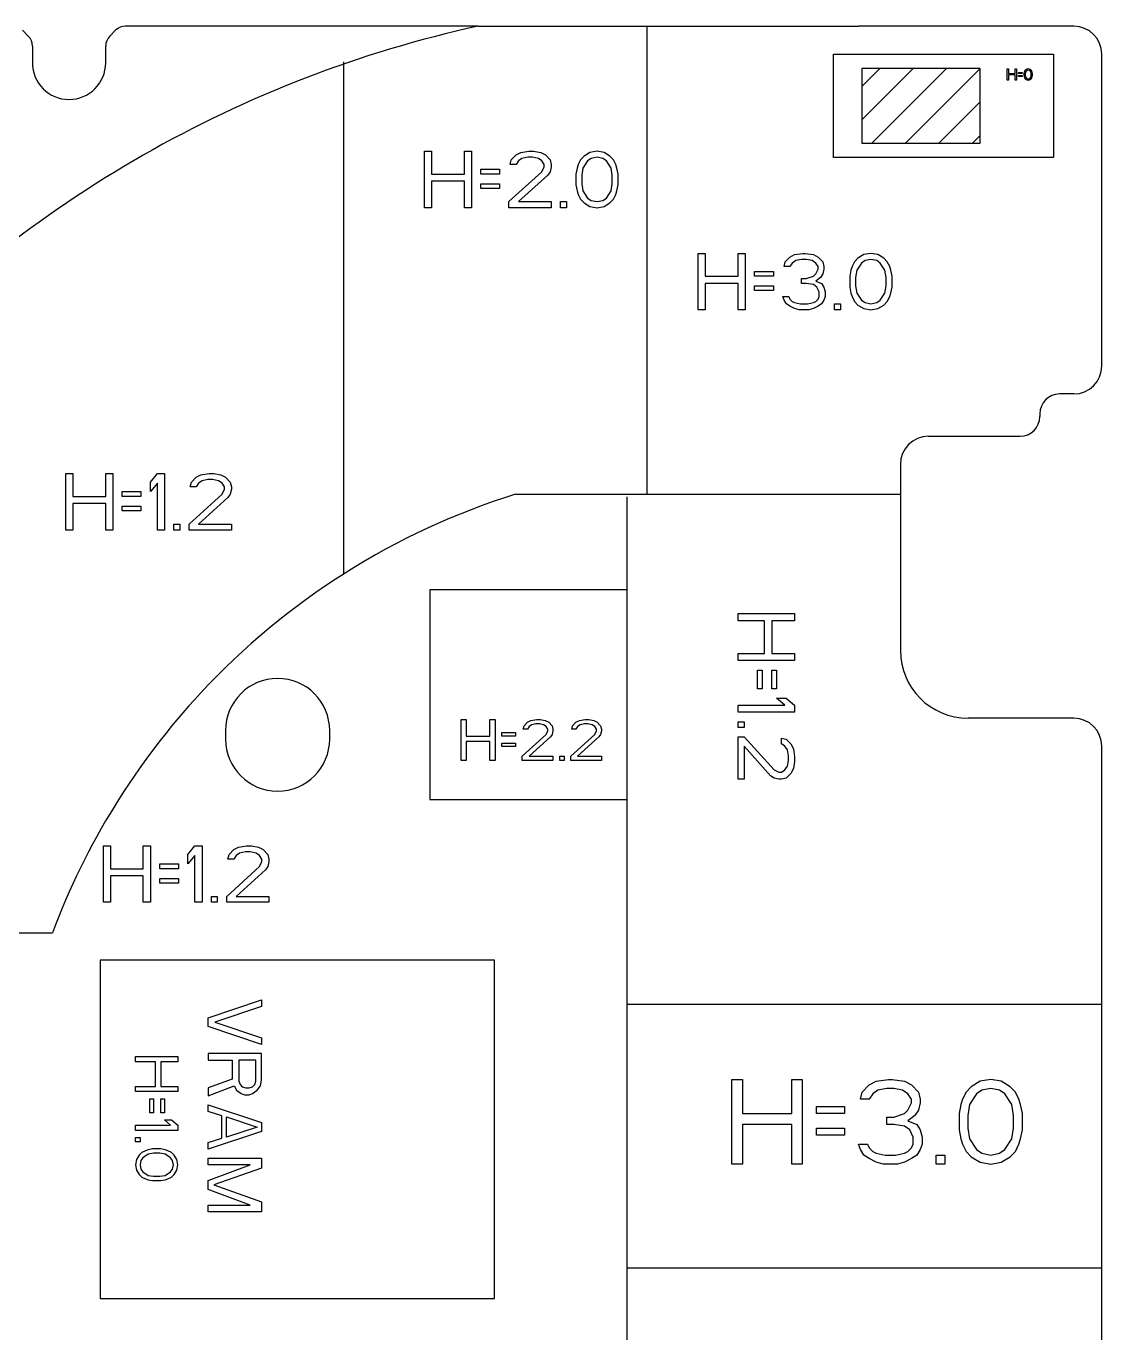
# Model space of a CAD drawing. Header units: millimetres. Extents: x 0 to 420, y 0 to 297.
# Drawn here: x 141.65 to 179.82, y 163.51 to 209.87 of the extents above; entities that cross this region are included whole.
import ezdxf

# ---------------------------------------------------------------- set-up
doc = ezdxf.new("R2010")
doc.units = ezdxf.units.MM
doc.header["$LTSCALE"] = 23.1
doc.layers.add('ASSEM_MEM', color=7, linetype='CONTINUOUS')

msp = doc.modelspace()

# ---------------------------------------------------------------- linework, layer by layer
at = {"layer": 'ASSEM_MEM', "color": 7, "linetype": 'CONTINUOUS'}
for p, q in [((141.727, 209.516), (141.52, 209.723)), ((144.827, 209.723), (144.62, 209.516)), ((157.69, 209.869), (145.18, 209.869)), ((178.823, 209.869), (171.203, 209.869)), ((141.873, 209.162), (141.873, 208.569)), ((144.473, 208.569), (144.473, 209.162)), ((179.823, 197.819), (179.823, 208.869)), ((178.823, 196.819), (178.323, 196.819)), ((177.623, 196.119), (177.623, 196.019)), ((173.673, 195.319), (176.923, 195.319)), ((172.673, 194.319), (172.673, 187.719)), ((178.823, 185.319), (175.073, 185.319)), ((148.723, 184.879), (148.723, 184.579)), ((152.423, 184.579), (152.423, 184.879)), ((179.823, 126.269), (179.823, 184.319)), ((158.273, 176.729), (144.273, 176.729)), ((144.273, 176.729), (144.273, 164.729)), ((158.273, 164.729), (158.273, 176.729)), ((144.273, 164.729), (158.273, 164.729))]:
    msp.add_line(p, q, dxfattribs=at)
at = {"layer": 'ASSEM_MEM', "color": 4, "linetype": 'CONTINUOUS'}
for p, q in [((157.69, 209.869), (171.203, 209.869)), ((163.683, 193.277), (163.683, 209.869)), ((170.303, 208.874), (178.103, 208.874)), ((170.303, 205.214), (170.303, 208.874)), ((178.103, 208.874), (178.103, 205.214)), ((152.912, 208.608), (152.912, 190.449)), ((175.503, 208.369), (171.303, 208.369)), ((171.303, 208.369), (171.303, 205.719)), ((175.503, 205.719), (175.503, 208.369)), ((155.784, 203.429), (155.784, 205.429)), ((155.784, 205.429), (156.034, 205.429)), ((156.034, 205.429), (156.034, 204.621)), ((157.201, 204.621), (157.201, 205.429)), ((157.201, 205.429), (157.451, 205.429)), ((157.451, 205.429), (157.451, 203.429)), ((159.034, 205.302), (159.201, 205.387)), ((159.201, 205.387), (159.492, 205.429)), ((159.492, 205.429), (159.659, 205.429)), ((159.659, 205.429), (159.909, 205.387)), ((159.909, 205.387), (160.076, 205.302)), ((161.659, 205.387), (161.451, 205.259)), ((161.909, 205.429), (161.659, 205.387)), ((162.159, 205.387), (161.909, 205.429)), ((162.367, 205.259), (162.159, 205.387)), ((171.303, 205.719), (175.503, 205.719)), ((158.826, 204.961), (158.867, 205.131)), ((159.034, 204.961), (158.826, 204.961)), ((158.867, 205.131), (159.034, 205.302)), ((159.117, 205.089), (159.034, 204.961)), ((159.242, 205.174), (159.117, 205.089)), ((159.451, 205.216), (159.242, 205.174)), ((159.617, 205.216), (159.451, 205.216)), ((159.826, 205.174), (159.617, 205.216)), ((159.951, 205.089), (159.826, 205.174)), ((160.034, 204.961), (159.951, 205.089)), ((160.034, 204.876), (160.034, 204.961)), ((160.076, 205.302), (160.242, 205.131)), ((160.242, 205.131), (160.284, 204.961)), ((160.284, 204.961), (160.284, 204.876)), ((161.242, 204.961), (161.201, 204.833)), ((161.326, 205.131), (161.242, 204.961)), ((161.451, 205.259), (161.326, 205.131)), ((161.576, 205.089), (161.409, 204.833)), ((161.701, 205.174), (161.576, 205.089)), ((161.909, 205.216), (161.701, 205.174)), ((162.117, 205.174), (161.909, 205.216)), ((162.242, 205.089), (162.117, 205.174)), ((162.409, 204.833), (162.242, 205.089)), ((162.492, 205.131), (162.367, 205.259)), ((162.576, 204.961), (162.492, 205.131)), ((162.617, 204.833), (162.576, 204.961)), ((178.103, 205.214), (170.303, 205.214)), ((156.034, 204.621), (157.201, 204.621)), ((157.784, 204.621), (157.784, 204.791)), ((157.784, 204.791), (158.451, 204.791)), ((158.451, 204.621), (157.784, 204.621)), ((158.451, 204.791), (158.451, 204.621)), ((158.784, 203.642), (159.951, 204.706)), ((160.159, 204.578), (159.117, 203.642)), ((159.951, 204.706), (160.034, 204.876)), ((160.242, 204.706), (160.159, 204.578)), ((160.284, 204.876), (160.242, 204.706)), ((161.201, 204.833), (161.159, 204.621)), ((161.159, 204.621), (161.159, 204.238)), ((161.409, 204.833), (161.367, 204.578)), ((161.367, 204.578), (161.367, 204.28)), ((162.451, 204.578), (162.409, 204.833)), ((162.451, 204.28), (162.451, 204.578)), ((162.659, 204.621), (162.617, 204.833)), ((162.659, 204.238), (162.659, 204.621)), ((156.034, 204.365), (156.034, 203.429)), ((157.201, 204.365), (156.034, 204.365)), ((157.201, 203.429), (157.201, 204.365)), ((157.784, 204.11), (157.784, 204.28)), ((157.784, 204.28), (158.451, 204.28)), ((158.451, 204.11), (157.784, 204.11)), ((158.451, 204.28), (158.451, 204.11)), ((161.159, 204.238), (161.201, 204.025)), ((161.201, 204.025), (161.242, 203.897)), ((161.367, 204.28), (161.409, 204.025)), ((161.409, 204.025), (161.576, 203.77)), ((162.242, 203.77), (162.409, 204.025)), ((162.409, 204.025), (162.451, 204.28)), ((162.576, 203.897), (162.617, 204.025)), ((162.617, 204.025), (162.659, 204.238)), ((158.784, 203.429), (158.784, 203.642)), ((159.117, 203.642), (160.284, 203.642)), ((160.284, 203.642), (160.284, 203.429)), ((160.617, 203.429), (160.617, 203.642)), ((160.617, 203.642), (160.826, 203.642)), ((160.826, 203.642), (160.826, 203.429)), ((161.242, 203.897), (161.326, 203.727)), ((161.326, 203.727), (161.451, 203.599)), ((161.451, 203.599), (161.659, 203.472)), ((161.576, 203.77), (161.701, 203.685)), ((161.701, 203.685), (161.909, 203.642)), ((161.909, 203.642), (162.117, 203.685)), ((162.117, 203.685), (162.242, 203.77)), ((162.159, 203.472), (162.367, 203.599)), ((162.367, 203.599), (162.492, 203.727)), ((162.492, 203.727), (162.576, 203.897)), ((156.034, 203.429), (155.784, 203.429)), ((157.451, 203.429), (157.201, 203.429)), ((160.284, 203.429), (158.784, 203.429)), ((160.826, 203.429), (160.617, 203.429)), ((161.659, 203.472), (161.909, 203.429)), ((161.909, 203.429), (162.159, 203.472)), ((165.502, 201.805), (165.752, 201.805)), ((165.502, 199.805), (165.502, 201.805)), ((165.752, 201.805), (165.752, 200.996)), ((166.919, 201.805), (167.169, 201.805)), ((166.919, 200.996), (166.919, 201.805)), ((167.169, 201.805), (167.169, 199.805)), ((168.585, 201.507), (168.752, 201.677)), ((168.752, 201.677), (168.919, 201.762)), ((168.919, 201.762), (169.21, 201.805)), ((169.21, 201.805), (169.294, 201.805)), ((169.294, 201.805), (169.585, 201.762)), ((169.585, 201.762), (169.752, 201.677)), ((169.752, 201.677), (169.919, 201.507)), ((171.377, 201.762), (171.169, 201.635)), ((171.627, 201.805), (171.377, 201.762)), ((171.877, 201.762), (171.627, 201.805)), ((172.085, 201.635), (171.877, 201.762)), ((168.544, 201.337), (168.585, 201.507)), ((168.752, 201.337), (168.544, 201.337)), ((168.835, 201.464), (168.752, 201.337)), ((168.96, 201.549), (168.835, 201.464)), ((169.169, 201.592), (168.96, 201.549)), ((169.335, 201.592), (169.169, 201.592)), ((169.544, 201.549), (169.335, 201.592)), ((169.669, 201.464), (169.544, 201.549)), ((169.752, 201.337), (169.669, 201.464)), ((169.669, 201.081), (169.752, 201.252)), ((169.752, 201.252), (169.752, 201.337)), ((169.919, 201.507), (169.96, 201.337)), ((169.96, 201.252), (169.919, 201.081)), ((169.96, 201.337), (169.96, 201.252)), ((170.919, 201.209), (170.877, 200.996)), ((170.96, 201.337), (170.919, 201.209)), ((171.044, 201.507), (170.96, 201.337)), ((171.169, 201.635), (171.044, 201.507)), ((171.127, 201.209), (171.085, 200.954)), ((171.294, 201.464), (171.127, 201.209)), ((171.419, 201.549), (171.294, 201.464)), ((171.627, 201.592), (171.419, 201.549)), ((171.835, 201.549), (171.627, 201.592)), ((171.96, 201.464), (171.835, 201.549)), ((172.127, 201.209), (171.96, 201.464)), ((172.21, 201.507), (172.085, 201.635)), ((172.169, 200.954), (172.127, 201.209)), ((172.294, 201.337), (172.21, 201.507)), ((172.335, 201.209), (172.294, 201.337)), ((172.377, 200.996), (172.335, 201.209)), ((165.752, 200.996), (166.919, 200.996)), ((166.919, 200.741), (165.752, 200.741)), ((165.752, 200.741), (165.752, 199.805)), ((166.919, 199.805), (166.919, 200.741)), ((167.502, 201.166), (168.169, 201.166)), ((167.502, 200.996), (167.502, 201.166)), ((168.169, 200.996), (167.502, 200.996)), ((168.169, 201.166), (168.169, 200.996)), ((169.169, 200.911), (169.335, 200.911)), ((169.169, 200.741), (169.169, 200.911)), ((169.335, 200.741), (169.169, 200.741)), ((169.335, 200.911), (169.585, 200.996)), ((169.585, 200.698), (169.335, 200.741)), ((169.585, 200.996), (169.669, 201.081)), ((169.835, 200.954), (169.669, 200.826)), ((169.669, 200.826), (169.877, 200.741)), ((169.919, 201.081), (169.835, 200.954)), ((169.877, 200.741), (169.96, 200.613)), ((170.877, 200.996), (170.877, 200.613)), ((171.085, 200.954), (171.085, 200.656)), ((172.169, 200.656), (172.169, 200.954)), ((172.377, 200.613), (172.377, 200.996)), ((167.502, 200.656), (168.169, 200.656)), ((167.502, 200.486), (167.502, 200.656)), ((168.169, 200.486), (167.502, 200.486)), ((168.169, 200.656), (168.169, 200.486)), ((168.502, 200.273), (168.71, 200.273)), ((168.544, 200.145), (168.502, 200.273)), ((168.71, 200.273), (168.752, 200.188)), ((169.71, 200.613), (169.585, 200.698)), ((169.794, 200.443), (169.71, 200.613)), ((169.752, 200.188), (169.794, 200.273)), ((169.794, 200.273), (169.794, 200.443)), ((169.96, 200.613), (170.002, 200.443)), ((170.002, 200.273), (169.96, 200.145)), ((170.002, 200.443), (170.002, 200.273)), ((170.877, 200.613), (170.919, 200.401)), ((170.919, 200.401), (170.96, 200.273)), ((170.96, 200.273), (171.044, 200.103)), ((171.085, 200.656), (171.127, 200.401)), ((171.127, 200.401), (171.294, 200.145)), ((171.96, 200.145), (172.127, 200.401)), ((172.127, 200.401), (172.169, 200.656)), ((172.21, 200.103), (172.294, 200.273)), ((172.294, 200.273), (172.335, 200.401)), ((172.335, 200.401), (172.377, 200.613)), ((168.627, 200.018), (168.544, 200.145)), ((168.752, 199.932), (168.627, 200.018)), ((168.752, 200.188), (168.835, 200.103)), ((168.919, 199.847), (168.752, 199.932)), ((168.835, 200.103), (168.919, 200.06)), ((168.919, 200.06), (169.127, 200.018)), ((169.085, 199.805), (168.919, 199.847)), ((169.127, 200.018), (169.377, 200.018)), ((169.377, 200.018), (169.585, 200.06)), ((169.585, 199.847), (169.419, 199.805)), ((169.585, 200.06), (169.669, 200.103)), ((169.752, 199.932), (169.585, 199.847)), ((169.669, 200.103), (169.752, 200.188)), ((169.877, 200.018), (169.752, 199.932)), ((169.96, 200.145), (169.877, 200.018)), ((170.335, 200.018), (170.544, 200.018)), ((170.335, 199.805), (170.335, 200.018)), ((170.544, 200.018), (170.544, 199.805)), ((171.044, 200.103), (171.169, 199.975)), ((171.169, 199.975), (171.377, 199.847)), ((171.294, 200.145), (171.419, 200.06)), ((171.377, 199.847), (171.627, 199.805)), ((171.419, 200.06), (171.627, 200.018)), ((171.627, 200.018), (171.835, 200.06)), ((171.627, 199.805), (171.877, 199.847)), ((171.835, 200.06), (171.96, 200.145)), ((171.877, 199.847), (172.085, 199.975)), ((172.085, 199.975), (172.21, 200.103)), ((165.752, 199.805), (165.502, 199.805)), ((167.169, 199.805), (166.919, 199.805)), ((169.419, 199.805), (169.085, 199.805)), ((170.544, 199.805), (170.335, 199.805)), ((143.059, 191.993), (143.059, 193.993)), ((143.059, 193.993), (143.309, 193.993)), ((143.309, 193.993), (143.309, 193.184)), ((144.476, 193.184), (144.476, 193.993)), ((144.476, 193.993), (144.726, 193.993)), ((144.726, 193.993), (144.726, 191.993)), ((146.059, 193.695), (146.309, 193.993)), ((146.309, 193.993), (146.559, 193.993)), ((146.559, 193.993), (146.559, 191.993)), ((147.517, 193.695), (147.684, 193.865)), ((147.684, 193.865), (147.851, 193.95)), ((147.851, 193.95), (148.142, 193.993)), ((148.101, 193.78), (147.892, 193.738)), ((148.267, 193.78), (148.101, 193.78)), ((148.142, 193.993), (148.309, 193.993)), ((148.476, 193.738), (148.267, 193.78)), ((148.309, 193.993), (148.559, 193.95)), ((148.559, 193.95), (148.726, 193.865)), ((148.726, 193.865), (148.892, 193.695)), ((145.059, 193.184), (145.059, 193.355)), ((145.059, 193.355), (145.726, 193.355)), ((145.726, 193.355), (145.726, 193.184)), ((146.059, 193.355), (146.059, 193.695)), ((146.309, 193.653), (146.059, 193.355)), ((146.309, 191.993), (146.309, 193.653)), ((147.476, 193.525), (147.517, 193.695)), ((147.684, 193.525), (147.476, 193.525)), ((147.767, 193.653), (147.684, 193.525)), ((147.892, 193.738), (147.767, 193.653)), ((148.601, 193.653), (148.476, 193.738)), ((148.684, 193.525), (148.601, 193.653)), ((148.601, 193.27), (148.684, 193.44)), ((148.684, 193.44), (148.684, 193.525)), ((148.892, 193.695), (148.934, 193.525)), ((148.934, 193.44), (148.892, 193.27)), ((148.934, 193.525), (148.934, 193.44)), ((143.309, 193.184), (144.476, 193.184)), ((143.309, 192.929), (143.309, 191.993)), ((144.476, 192.929), (143.309, 192.929)), ((144.476, 191.993), (144.476, 192.929)), ((145.726, 193.184), (145.059, 193.184)), ((147.434, 192.206), (148.601, 193.27)), ((148.809, 193.142), (147.767, 192.206)), ((148.892, 193.27), (148.809, 193.142)), ((159.022, 193.269), (172.673, 193.269)), ((162.973, 139.169), (162.973, 193.169)), ((145.059, 192.674), (145.059, 192.844)), ((145.059, 192.844), (145.726, 192.844)), ((145.726, 192.674), (145.059, 192.674)), ((145.726, 192.844), (145.726, 192.674)), ((143.309, 191.993), (143.059, 191.993)), ((144.726, 191.993), (144.476, 191.993)), ((146.559, 191.993), (146.309, 191.993)), ((146.892, 191.993), (146.892, 192.206)), ((146.892, 192.206), (147.101, 192.206)), ((147.101, 191.993), (146.892, 191.993)), ((147.101, 192.206), (147.101, 191.993)), ((147.434, 191.993), (147.434, 192.206)), ((148.934, 191.993), (147.434, 191.993)), ((147.767, 192.206), (148.934, 192.206)), ((148.934, 192.206), (148.934, 191.993)), ((162.973, 189.869), (155.973, 189.869)), ((155.973, 189.869), (155.973, 182.432)), ((157.083, 185.268), (157.264, 185.268)), ((157.083, 183.818), (157.083, 185.268)), ((157.264, 185.268), (157.264, 184.681)), ((158.11, 185.268), (158.291, 185.268)), ((158.11, 184.681), (158.11, 185.268)), ((158.291, 185.268), (158.291, 183.818)), ((159.288, 184.928), (159.318, 185.052)), ((159.318, 185.052), (159.439, 185.175)), ((159.439, 185.175), (159.56, 185.237)), ((159.499, 185.021), (159.439, 184.928)), ((159.59, 185.083), (159.499, 185.021)), ((159.56, 185.237), (159.771, 185.268)), ((159.741, 185.113), (159.59, 185.083)), ((159.862, 185.113), (159.741, 185.113)), ((159.771, 185.268), (159.892, 185.268)), ((160.013, 185.083), (159.862, 185.113)), ((159.892, 185.268), (160.073, 185.237)), ((160.104, 185.021), (160.013, 185.083)), ((160.073, 185.237), (160.194, 185.175)), ((160.164, 184.928), (160.104, 185.021)), ((160.194, 185.175), (160.315, 185.052)), ((160.315, 185.052), (160.345, 184.928)), ((161.01, 184.928), (161.04, 185.052)), ((161.04, 185.052), (161.161, 185.175)), ((161.161, 185.175), (161.282, 185.237)), ((161.221, 185.021), (161.161, 184.928)), ((161.312, 185.083), (161.221, 185.021)), ((161.282, 185.237), (161.493, 185.268)), ((161.463, 185.113), (161.312, 185.083)), ((161.584, 185.113), (161.463, 185.113)), ((161.493, 185.268), (161.614, 185.268)), ((161.735, 185.083), (161.584, 185.113)), ((161.614, 185.268), (161.795, 185.237)), ((161.825, 185.021), (161.735, 185.083)), ((161.795, 185.237), (161.916, 185.175)), ((161.886, 184.928), (161.825, 185.021)), ((161.916, 185.175), (162.037, 185.052)), ((162.037, 185.052), (162.067, 184.928)), ((157.264, 184.681), (158.11, 184.681)), ((158.533, 184.805), (159.016, 184.805)), ((158.533, 184.681), (158.533, 184.805)), ((159.016, 184.681), (158.533, 184.681)), ((159.016, 184.805), (159.016, 184.681)), ((159.258, 183.972), (160.104, 184.743)), ((159.439, 184.928), (159.288, 184.928)), ((160.255, 184.651), (159.499, 183.972)), ((160.104, 184.743), (160.164, 184.867)), ((160.164, 184.867), (160.164, 184.928)), ((160.315, 184.743), (160.255, 184.651)), ((160.345, 184.867), (160.315, 184.743)), ((160.345, 184.928), (160.345, 184.867)), ((160.98, 183.972), (161.825, 184.743)), ((161.161, 184.928), (161.01, 184.928)), ((161.976, 184.651), (161.221, 183.972)), ((161.825, 184.743), (161.886, 184.867)), ((161.886, 184.867), (161.886, 184.928)), ((162.037, 184.743), (161.976, 184.651)), ((162.067, 184.867), (162.037, 184.743)), ((162.067, 184.928), (162.067, 184.867)), ((158.11, 184.496), (157.264, 184.496)), ((157.264, 184.496), (157.264, 183.818)), ((158.11, 183.818), (158.11, 184.496)), ((158.533, 184.435), (159.016, 184.435)), ((158.533, 184.311), (158.533, 184.435)), ((159.016, 184.311), (158.533, 184.311)), ((159.016, 184.435), (159.016, 184.311)), ((157.264, 183.818), (157.083, 183.818)), ((158.291, 183.818), (158.11, 183.818)), ((159.258, 183.818), (159.258, 183.972)), ((160.345, 183.818), (159.258, 183.818)), ((159.499, 183.972), (160.345, 183.972)), ((160.345, 183.972), (160.345, 183.818)), ((160.587, 183.972), (160.738, 183.972)), ((160.587, 183.818), (160.587, 183.972)), ((160.738, 183.818), (160.587, 183.818)), ((160.738, 183.972), (160.738, 183.818)), ((160.98, 183.818), (160.98, 183.972)), ((162.067, 183.818), (160.98, 183.818)), ((161.221, 183.972), (162.067, 183.972)), ((162.067, 183.972), (162.067, 183.818)), ((155.973, 182.432), (162.973, 182.432)), ((144.392, 180.785), (144.642, 180.785)), ((144.392, 178.785), (144.392, 180.785)), ((144.642, 180.785), (144.642, 179.976)), ((145.809, 180.785), (146.059, 180.785)), ((145.809, 179.976), (145.809, 180.785)), ((146.059, 180.785), (146.059, 178.785)), ((147.392, 180.487), (147.642, 180.785)), ((147.392, 180.146), (147.392, 180.487)), ((147.642, 180.444), (147.392, 180.146)), ((147.642, 180.785), (147.892, 180.785)), ((147.642, 178.785), (147.642, 180.444)), ((147.892, 180.785), (147.892, 178.785)), ((148.809, 180.317), (148.85, 180.487)), ((148.85, 180.487), (149.017, 180.657)), ((149.017, 180.657), (149.184, 180.742)), ((149.1, 180.444), (149.017, 180.317)), ((149.225, 180.529), (149.1, 180.444)), ((149.184, 180.742), (149.475, 180.785)), ((149.434, 180.572), (149.225, 180.529)), ((149.6, 180.572), (149.434, 180.572)), ((149.475, 180.785), (149.642, 180.785)), ((149.809, 180.529), (149.6, 180.572)), ((149.642, 180.785), (149.892, 180.742)), ((149.934, 180.444), (149.809, 180.529)), ((149.892, 180.742), (150.059, 180.657)), ((150.017, 180.317), (149.934, 180.444)), ((150.059, 180.657), (150.225, 180.487)), ((150.225, 180.487), (150.267, 180.317)), ((144.642, 179.976), (145.809, 179.976)), ((146.392, 180.146), (147.059, 180.146)), ((146.392, 179.976), (146.392, 180.146)), ((147.059, 179.976), (146.392, 179.976)), ((147.059, 180.146), (147.059, 179.976)), ((148.767, 178.997), (149.934, 180.061)), ((149.017, 180.317), (148.809, 180.317)), ((150.142, 179.934), (149.1, 178.997)), ((149.934, 180.061), (150.017, 180.232)), ((150.017, 180.232), (150.017, 180.317)), ((150.225, 180.061), (150.142, 179.934)), ((150.267, 180.232), (150.225, 180.061)), ((150.267, 180.317), (150.267, 180.232)), ((145.809, 179.721), (144.642, 179.721)), ((144.642, 179.721), (144.642, 178.785)), ((145.809, 178.785), (145.809, 179.721)), ((146.392, 179.636), (147.059, 179.636)), ((146.392, 179.466), (146.392, 179.636)), ((147.059, 179.466), (146.392, 179.466)), ((147.059, 179.636), (147.059, 179.466)), ((148.225, 178.997), (148.434, 178.997)), ((148.225, 178.785), (148.225, 178.997)), ((148.434, 178.997), (148.434, 178.785)), ((148.767, 178.785), (148.767, 178.997)), ((149.1, 178.997), (150.267, 178.997)), ((150.267, 178.997), (150.267, 178.785)), ((144.642, 178.785), (144.392, 178.785)), ((146.059, 178.785), (145.809, 178.785)), ((147.892, 178.785), (147.642, 178.785)), ((148.434, 178.785), (148.225, 178.785)), ((150.267, 178.785), (148.767, 178.785)), ((108.028, 177.697), (142.581, 177.697)), ((162.973, 175.169), (179.823, 175.169)), ((145.534, 173.318), (147.034, 173.318)), ((145.534, 173.13), (145.534, 173.318)), ((146.236, 173.13), (145.534, 173.13)), ((146.236, 172.255), (146.236, 173.13)), ((147.034, 173.13), (146.427, 173.13)), ((146.427, 173.13), (146.427, 172.255)), ((147.034, 173.318), (147.034, 173.13)), ((166.691, 172.501), (167.066, 172.501)), ((166.691, 169.501), (166.691, 172.501)), ((167.066, 172.501), (167.066, 171.288)), ((168.816, 172.501), (169.191, 172.501)), ((168.816, 171.288), (168.816, 172.501)), ((169.191, 172.501), (169.191, 169.501)), ((171.816, 172.437), (172.254, 172.501)), ((172.254, 172.501), (172.379, 172.501)), ((172.379, 172.501), (172.816, 172.437)), ((175.879, 172.501), (175.504, 172.437)), ((176.254, 172.437), (175.879, 172.501)), ((145.534, 172.255), (146.236, 172.255)), ((145.534, 172.068), (145.534, 172.255)), ((147.034, 172.068), (145.534, 172.068)), ((146.427, 172.255), (147.034, 172.255)), ((147.034, 172.255), (147.034, 172.068)), ((171.254, 171.799), (171.316, 172.054)), ((171.316, 172.054), (171.566, 172.309)), ((171.566, 172.309), (171.816, 172.437)), ((171.691, 171.99), (171.566, 171.799)), ((171.879, 172.118), (171.691, 171.99)), ((172.191, 172.182), (171.879, 172.118)), ((172.441, 172.182), (172.191, 172.182)), ((172.754, 172.118), (172.441, 172.182)), ((172.941, 171.99), (172.754, 172.118)), ((172.816, 172.437), (173.066, 172.309)), ((173.066, 171.799), (172.941, 171.99)), ((173.066, 172.309), (173.316, 172.054)), ((173.316, 172.054), (173.379, 171.799)), ((175.004, 172.054), (174.879, 171.799)), ((175.191, 172.245), (175.004, 172.054)), ((175.379, 171.99), (175.129, 171.607)), ((175.504, 172.437), (175.191, 172.245)), ((175.566, 172.118), (175.379, 171.99)), ((175.879, 172.182), (175.566, 172.118)), ((176.191, 172.118), (175.879, 172.182)), ((176.379, 171.99), (176.191, 172.118)), ((176.566, 172.245), (176.254, 172.437)), ((176.629, 171.607), (176.379, 171.99)), ((176.754, 172.054), (176.566, 172.245)), ((176.879, 171.799), (176.754, 172.054)), ((146.044, 171.818), (146.172, 171.818)), ((146.044, 171.318), (146.044, 171.818)), ((146.172, 171.818), (146.172, 171.318)), ((146.427, 171.818), (146.555, 171.818)), ((146.427, 171.318), (146.427, 171.818)), ((146.555, 171.818), (146.555, 171.318)), ((169.691, 171.543), (170.691, 171.543)), ((169.691, 171.288), (169.691, 171.543)), ((170.691, 171.543), (170.691, 171.288)), ((171.566, 171.799), (171.254, 171.799)), ((172.941, 171.416), (173.066, 171.671)), ((173.066, 171.671), (173.066, 171.799)), ((173.379, 171.671), (173.316, 171.416)), ((173.379, 171.799), (173.379, 171.671)), ((174.816, 171.607), (174.754, 171.288)), ((174.879, 171.799), (174.816, 171.607)), ((175.129, 171.607), (175.066, 171.224)), ((176.691, 171.224), (176.629, 171.607)), ((176.941, 171.607), (176.879, 171.799)), ((177.004, 171.288), (176.941, 171.607)), ((146.172, 171.318), (146.044, 171.318)), ((146.555, 171.318), (146.427, 171.318)), ((146.555, 171.068), (146.81, 171.068)), ((146.778, 170.88), (146.555, 171.068)), ((146.81, 171.068), (147.034, 170.88)), ((167.066, 171.288), (168.816, 171.288)), ((170.691, 171.288), (169.691, 171.288)), ((172.191, 171.16), (172.441, 171.16)), ((172.191, 170.905), (172.191, 171.16)), ((172.441, 171.16), (172.816, 171.288)), ((172.816, 171.288), (172.941, 171.416)), ((173.191, 171.224), (172.941, 171.033)), ((173.316, 171.416), (173.191, 171.224)), ((174.754, 171.288), (174.754, 170.713)), ((175.066, 171.224), (175.066, 170.777)), ((176.691, 170.777), (176.691, 171.224)), ((177.004, 170.713), (177.004, 171.288)), ((145.534, 170.88), (146.778, 170.88)), ((145.534, 170.693), (145.534, 170.88)), ((147.034, 170.693), (145.534, 170.693)), ((147.034, 170.88), (147.034, 170.693)), ((168.816, 170.905), (167.066, 170.905)), ((167.066, 170.905), (167.066, 169.501)), ((168.816, 169.501), (168.816, 170.905)), ((169.691, 170.777), (170.691, 170.777)), ((169.691, 170.522), (169.691, 170.777)), ((170.691, 170.777), (170.691, 170.522)), ((172.441, 170.905), (172.191, 170.905)), ((172.816, 170.841), (172.441, 170.905)), ((173.004, 170.713), (172.816, 170.841)), ((172.941, 171.033), (173.254, 170.905)), ((173.129, 170.458), (173.004, 170.713)), ((173.254, 170.905), (173.379, 170.713)), ((173.379, 170.713), (173.441, 170.458)), ((174.754, 170.713), (174.816, 170.394)), ((175.066, 170.777), (175.129, 170.394)), ((176.629, 170.394), (176.691, 170.777)), ((176.941, 170.394), (177.004, 170.713)), ((145.534, 170.443), (145.693, 170.443)), ((145.534, 170.287), (145.534, 170.443)), ((145.693, 170.287), (145.534, 170.287)), ((145.693, 170.443), (145.693, 170.287)), ((170.691, 170.522), (169.691, 170.522)), ((171.191, 170.203), (171.504, 170.203)), ((171.254, 170.011), (171.191, 170.203)), ((171.504, 170.203), (171.566, 170.075)), ((173.066, 170.075), (173.129, 170.203)), ((173.129, 170.203), (173.129, 170.458)), ((173.441, 170.203), (173.379, 170.011)), ((173.441, 170.458), (173.441, 170.203)), ((174.816, 170.394), (174.879, 170.203)), ((174.879, 170.203), (175.004, 169.947)), ((175.129, 170.394), (175.379, 170.011)), ((176.379, 170.011), (176.629, 170.394)), ((176.754, 169.947), (176.879, 170.203)), ((176.879, 170.203), (176.941, 170.394)), ((145.661, 169.818), (145.566, 169.662)), ((145.757, 169.912), (145.661, 169.818)), ((145.789, 169.724), (145.725, 169.63)), ((145.885, 169.974), (145.757, 169.912)), ((145.981, 169.849), (145.789, 169.724)), ((145.981, 170.005), (145.885, 169.974)), ((146.14, 170.037), (145.981, 170.005)), ((146.172, 169.88), (145.981, 169.849)), ((146.427, 170.037), (146.14, 170.037)), ((146.396, 169.88), (146.172, 169.88)), ((146.587, 169.849), (146.396, 169.88)), ((146.587, 170.005), (146.427, 170.037)), ((146.683, 169.974), (146.587, 170.005)), ((146.778, 169.724), (146.587, 169.849)), ((146.81, 169.912), (146.683, 169.974)), ((146.842, 169.63), (146.778, 169.724)), ((146.906, 169.818), (146.81, 169.912)), ((147.002, 169.662), (146.906, 169.818)), ((171.379, 169.82), (171.254, 170.011)), ((171.566, 169.692), (171.379, 169.82)), ((171.566, 170.075), (171.691, 169.947)), ((171.816, 169.564), (171.566, 169.692)), ((171.691, 169.947), (171.816, 169.884)), ((171.816, 169.884), (172.129, 169.82)), ((172.129, 169.82), (172.504, 169.82)), ((172.504, 169.82), (172.816, 169.884)), ((172.816, 169.884), (172.941, 169.947)), ((173.066, 169.692), (172.816, 169.564)), ((172.941, 169.947), (173.066, 170.075)), ((173.254, 169.82), (173.066, 169.692)), ((173.379, 170.011), (173.254, 169.82)), ((173.941, 169.82), (174.254, 169.82)), ((173.941, 169.501), (173.941, 169.82)), ((174.254, 169.82), (174.254, 169.501)), ((175.004, 169.947), (175.191, 169.756)), ((175.191, 169.756), (175.504, 169.564)), ((175.379, 170.011), (175.566, 169.884)), ((175.566, 169.884), (175.879, 169.82)), ((175.879, 169.82), (176.191, 169.884)), ((176.191, 169.884), (176.379, 170.011)), ((176.254, 169.564), (176.566, 169.756)), ((176.566, 169.756), (176.754, 169.947)), ((145.566, 169.662), (145.534, 169.474)), ((145.534, 169.474), (145.566, 169.287)), ((145.566, 169.287), (145.661, 169.13)), ((145.725, 169.63), (145.693, 169.474)), ((145.693, 169.474), (145.725, 169.318)), ((145.725, 169.318), (145.789, 169.224)), ((145.789, 169.224), (145.981, 169.099)), ((146.587, 169.099), (146.778, 169.224)), ((146.778, 169.224), (146.842, 169.318)), ((146.874, 169.474), (146.842, 169.63)), ((146.842, 169.318), (146.874, 169.474)), ((146.906, 169.13), (147.002, 169.287)), ((147.034, 169.474), (147.002, 169.662)), ((147.002, 169.287), (147.034, 169.474)), ((167.066, 169.501), (166.691, 169.501)), ((169.191, 169.501), (168.816, 169.501)), ((172.066, 169.501), (171.816, 169.564)), ((172.566, 169.501), (172.066, 169.501)), ((172.816, 169.564), (172.566, 169.501)), ((174.254, 169.501), (173.941, 169.501)), ((175.504, 169.564), (175.879, 169.501)), ((175.879, 169.501), (176.254, 169.564)), ((145.661, 169.13), (145.757, 169.037)), ((145.757, 169.037), (145.885, 168.974)), ((145.885, 168.974), (145.981, 168.943)), ((145.981, 169.099), (146.172, 169.068)), ((145.981, 168.943), (146.14, 168.912)), ((146.14, 168.912), (146.427, 168.912)), ((146.172, 169.068), (146.396, 169.068)), ((146.396, 169.068), (146.587, 169.099)), ((146.427, 168.912), (146.587, 168.943)), ((146.587, 168.943), (146.683, 168.974)), ((146.683, 168.974), (146.81, 169.037)), ((146.81, 169.037), (146.906, 169.13)), ((162.973, 165.819), (179.823, 165.819))]:
    msp.add_line(p, q, dxfattribs=at)
at = {"layer": 'ASSEM_MEM', "color": 2, "linetype": 'CONTINUOUS'}
for p, q in [((171.303, 207.733), (171.94, 208.369)), ((171.303, 206.545), (173.127, 208.369)), ((171.665, 205.719), (174.315, 208.369)), ((172.853, 205.719), (175.503, 208.369)), ((174.041, 205.719), (175.503, 207.181)), ((175.229, 205.719), (175.503, 205.993))]:
    msp.add_line(p, q, dxfattribs=at)
at = {"layer": 'ASSEM_MEM', "color": 40, "linetype": 'CONTINUOUS'}
for p, q in [((176.46, 208.352), (176.51, 208.352)), ((176.46, 207.952), (176.46, 208.352)), ((176.51, 208.352), (176.51, 208.19)), ((176.51, 208.19), (176.743, 208.19)), ((176.743, 208.352), (176.793, 208.352)), ((176.743, 208.19), (176.743, 208.352)), ((176.793, 208.352), (176.793, 207.952)), ((176.86, 208.225), (176.993, 208.225)), ((176.86, 208.19), (176.86, 208.225)), ((176.993, 208.19), (176.86, 208.19)), ((176.993, 208.225), (176.993, 208.19)), ((177.068, 208.233), (177.06, 208.19)), ((177.06, 208.19), (177.06, 208.114)), ((177.077, 208.259), (177.068, 208.233)), ((177.093, 208.293), (177.077, 208.259)), ((177.118, 208.318), (177.093, 208.293)), ((177.11, 208.233), (177.102, 208.182)), ((177.102, 208.182), (177.102, 208.122)), ((177.143, 208.284), (177.11, 208.233)), ((177.16, 208.344), (177.118, 208.318)), ((177.168, 208.301), (177.143, 208.284)), ((177.21, 208.352), (177.16, 208.344)), ((177.21, 208.31), (177.168, 208.301)), ((177.26, 208.344), (177.21, 208.352)), ((177.252, 208.301), (177.21, 208.31)), ((177.277, 208.284), (177.252, 208.301)), ((177.302, 208.318), (177.26, 208.344)), ((177.31, 208.233), (177.277, 208.284)), ((177.327, 208.293), (177.302, 208.318)), ((177.318, 208.182), (177.31, 208.233)), ((177.318, 208.122), (177.318, 208.182)), ((177.343, 208.259), (177.327, 208.293)), ((177.352, 208.233), (177.343, 208.259)), ((177.36, 208.19), (177.352, 208.233)), ((177.36, 208.114), (177.36, 208.19)), ((176.51, 207.952), (176.46, 207.952)), ((176.743, 208.139), (176.51, 208.139)), ((176.51, 208.139), (176.51, 207.952)), ((176.743, 207.952), (176.743, 208.139)), ((176.793, 207.952), (176.743, 207.952)), ((176.86, 208.122), (176.993, 208.122)), ((176.86, 208.088), (176.86, 208.122)), ((176.993, 208.088), (176.86, 208.088)), ((176.993, 208.122), (176.993, 208.088)), ((177.06, 208.114), (177.068, 208.071)), ((177.068, 208.071), (177.077, 208.046)), ((177.077, 208.046), (177.093, 208.012)), ((177.093, 208.012), (177.118, 207.986)), ((177.102, 208.122), (177.11, 208.071)), ((177.11, 208.071), (177.143, 208.02)), ((177.118, 207.986), (177.16, 207.961)), ((177.143, 208.02), (177.168, 208.003)), ((177.16, 207.961), (177.21, 207.952)), ((177.168, 208.003), (177.21, 207.995)), ((177.21, 207.995), (177.252, 208.003)), ((177.21, 207.952), (177.26, 207.961)), ((177.252, 208.003), (177.277, 208.02)), ((177.26, 207.961), (177.302, 207.986)), ((177.277, 208.02), (177.31, 208.071)), ((177.302, 207.986), (177.327, 208.012)), ((177.31, 208.071), (177.318, 208.122)), ((177.327, 208.012), (177.343, 208.046)), ((177.343, 208.046), (177.352, 208.071)), ((177.352, 208.071), (177.36, 208.114)), ((166.918, 189.027), (168.918, 189.027)), ((166.918, 188.777), (166.918, 189.027)), ((167.854, 188.777), (166.918, 188.777)), ((167.854, 187.611), (167.854, 188.777)), ((168.918, 188.777), (168.11, 188.777)), ((168.11, 188.777), (168.11, 187.611)), ((168.918, 189.027), (168.918, 188.777)), ((166.918, 187.611), (167.854, 187.611)), ((166.918, 187.361), (166.918, 187.611)), ((168.918, 187.361), (166.918, 187.361)), ((168.11, 187.611), (168.918, 187.611)), ((168.918, 187.611), (168.918, 187.361)), ((167.599, 187.027), (167.769, 187.027)), ((167.599, 186.361), (167.599, 187.027)), ((167.769, 187.027), (167.769, 186.361)), ((168.11, 187.027), (168.28, 187.027)), ((168.11, 186.361), (168.11, 187.027)), ((168.28, 187.027), (168.28, 186.361)), ((167.769, 186.361), (167.599, 186.361)), ((168.28, 186.361), (168.11, 186.361)), ((168.28, 186.027), (168.62, 186.027)), ((168.578, 185.777), (168.28, 186.027)), ((168.62, 186.027), (168.918, 185.777)), ((166.918, 185.777), (168.578, 185.777)), ((166.918, 185.527), (166.918, 185.777)), ((168.918, 185.527), (166.918, 185.527)), ((168.918, 185.777), (168.918, 185.527)), ((166.918, 185.194), (167.131, 185.194)), ((166.918, 184.986), (166.918, 185.194)), ((167.131, 184.986), (166.918, 184.986)), ((167.131, 185.194), (167.131, 184.986)), ((166.918, 184.652), (167.131, 184.652)), ((166.918, 183.152), (166.918, 184.652)), ((167.131, 184.652), (168.195, 183.486)), ((168.45, 184.611), (168.62, 184.569)), ((168.45, 184.402), (168.45, 184.611)), ((168.62, 184.569), (168.791, 184.402)), ((167.131, 184.319), (167.131, 183.152)), ((168.067, 183.277), (167.131, 184.319)), ((168.578, 184.319), (168.45, 184.402)), ((168.663, 184.194), (168.578, 184.319)), ((168.705, 183.986), (168.663, 184.194)), ((168.791, 184.402), (168.876, 184.236)), ((168.876, 184.236), (168.918, 183.944)), ((168.578, 183.486), (168.663, 183.611)), ((168.663, 183.611), (168.705, 183.819)), ((168.705, 183.819), (168.705, 183.986)), ((168.918, 183.777), (168.876, 183.527)), ((168.918, 183.944), (168.918, 183.777)), ((167.131, 183.152), (166.918, 183.152)), ((168.195, 183.194), (168.067, 183.277)), ((168.195, 183.486), (168.365, 183.402)), ((168.365, 183.152), (168.195, 183.194)), ((168.365, 183.402), (168.45, 183.402)), ((168.45, 183.152), (168.365, 183.152)), ((168.45, 183.402), (168.578, 183.486)), ((168.62, 183.194), (168.45, 183.152)), ((168.791, 183.361), (168.62, 183.194)), ((168.876, 183.527), (168.791, 183.361)), ((148.108, 174.691), (150.007, 175.323)), ((150.007, 175.323), (150.007, 175.086)), ((150.007, 175.086), (148.351, 174.532)), ((148.108, 174.374), (148.108, 174.691)), ((150.007, 173.741), (148.108, 174.374)), ((148.351, 174.532), (150.007, 173.979)), ((150.007, 173.979), (150.007, 173.741)), ((150.007, 173.425), (148.108, 173.425)), ((148.108, 173.425), (148.108, 173.188)), ((150.007, 172.476), (150.007, 173.425)), ((148.108, 173.188), (148.957, 173.188)), ((148.957, 173.188), (148.957, 172.515)), ((149.805, 173.188), (149.199, 173.188)), ((149.199, 173.188), (149.199, 172.436)), ((149.805, 172.436), (149.805, 173.188)), ((148.957, 172.515), (148.108, 172.199)), ((149.967, 172.278), (150.007, 172.476)), ((148.108, 171.922), (149.038, 172.278)), ((148.108, 172.199), (148.108, 171.922)), ((149.038, 172.278), (149.118, 172.12)), ((149.118, 172.12), (149.28, 172.001)), ((149.199, 172.436), (149.24, 172.317)), ((149.24, 172.317), (149.32, 172.238)), ((149.28, 172.001), (149.401, 171.961)), ((149.32, 172.238), (149.442, 172.199)), ((149.442, 172.199), (149.563, 172.199)), ((149.563, 172.199), (149.684, 172.238)), ((149.563, 171.961), (149.684, 172.001)), ((149.684, 172.238), (149.765, 172.317)), ((149.684, 172.001), (149.845, 172.12)), ((149.765, 172.317), (149.805, 172.436)), ((149.845, 172.12), (149.967, 172.278)), ((148.108, 171.605), (150.007, 170.972)), ((148.108, 171.368), (148.108, 171.605)), ((149.401, 171.961), (149.563, 171.961)), ((148.593, 171.21), (148.108, 171.368)), ((148.593, 170.419), (148.593, 171.21)), ((148.755, 171.17), (149.845, 170.814)), ((148.755, 170.458), (148.755, 171.17)), ((150.007, 170.656), (148.108, 170.023)), ((149.845, 170.814), (148.755, 170.458)), ((150.007, 170.972), (150.007, 170.656)), ((148.108, 170.26), (148.593, 170.419)), ((148.108, 170.023), (148.108, 170.26)), ((148.108, 169.707), (150.007, 169.707)), ((148.108, 169.469), (148.108, 169.707)), ((150.007, 169.707), (150.007, 169.351)), ((148.108, 168.916), (149.603, 169.469)), ((149.603, 169.469), (148.108, 169.469)), ((150.007, 169.351), (148.31, 168.757)), ((148.108, 168.599), (148.108, 168.916)), ((148.31, 168.757), (150.007, 168.164)), ((149.603, 168.045), (148.108, 168.599)), ((148.108, 168.045), (149.603, 168.045)), ((148.108, 167.808), (148.108, 168.045)), ((150.007, 168.164), (150.007, 167.808)), ((150.007, 167.808), (148.108, 167.808))]:
    msp.add_line(p, q, dxfattribs=at)
at = {"layer": 'ASSEM_MEM', "color": 4, "linetype": 'CONTINUOUS'}
for centre, radius, start, end in [((166.741, 168.654), 42.197, 102.3858, 137.1231), ((166.741, 168.654), 25.797, 107.4122, 137.1235), ((166.743, 168.652), 25.799, 137.1225, 159.4767)]:
    msp.add_arc(centre, radius, start, end, dxfattribs=at)
at = {"layer": 'ASSEM_MEM', "color": 7, "linetype": 'CONTINUOUS'}
for centre, radius, start, end in [((145.18, 209.369), 0.5, 90, 135), ((178.823, 208.869), 1, 0, 90), ((141.373, 209.162), 0.5, 0, 45), ((144.973, 209.162), 0.5, 135, 180), ((143.173, 208.569), 1.3, 180, 360), ((178.823, 197.819), 1, 270, 360), ((178.323, 196.119), 0.7, 90, 180), ((176.923, 196.019), 0.7, 270, 360), ((173.673, 194.319), 1, 90, 180), ((175.073, 187.719), 2.4, 180, 270), ((150.573, 184.879), 1.85, 0, 180), ((178.823, 184.319), 1, 0, 90), ((150.573, 184.579), 1.85, 180, 360)]:
    msp.add_arc(centre, radius, start, end, dxfattribs=at)

doc.saveas('drawing.dxf')
